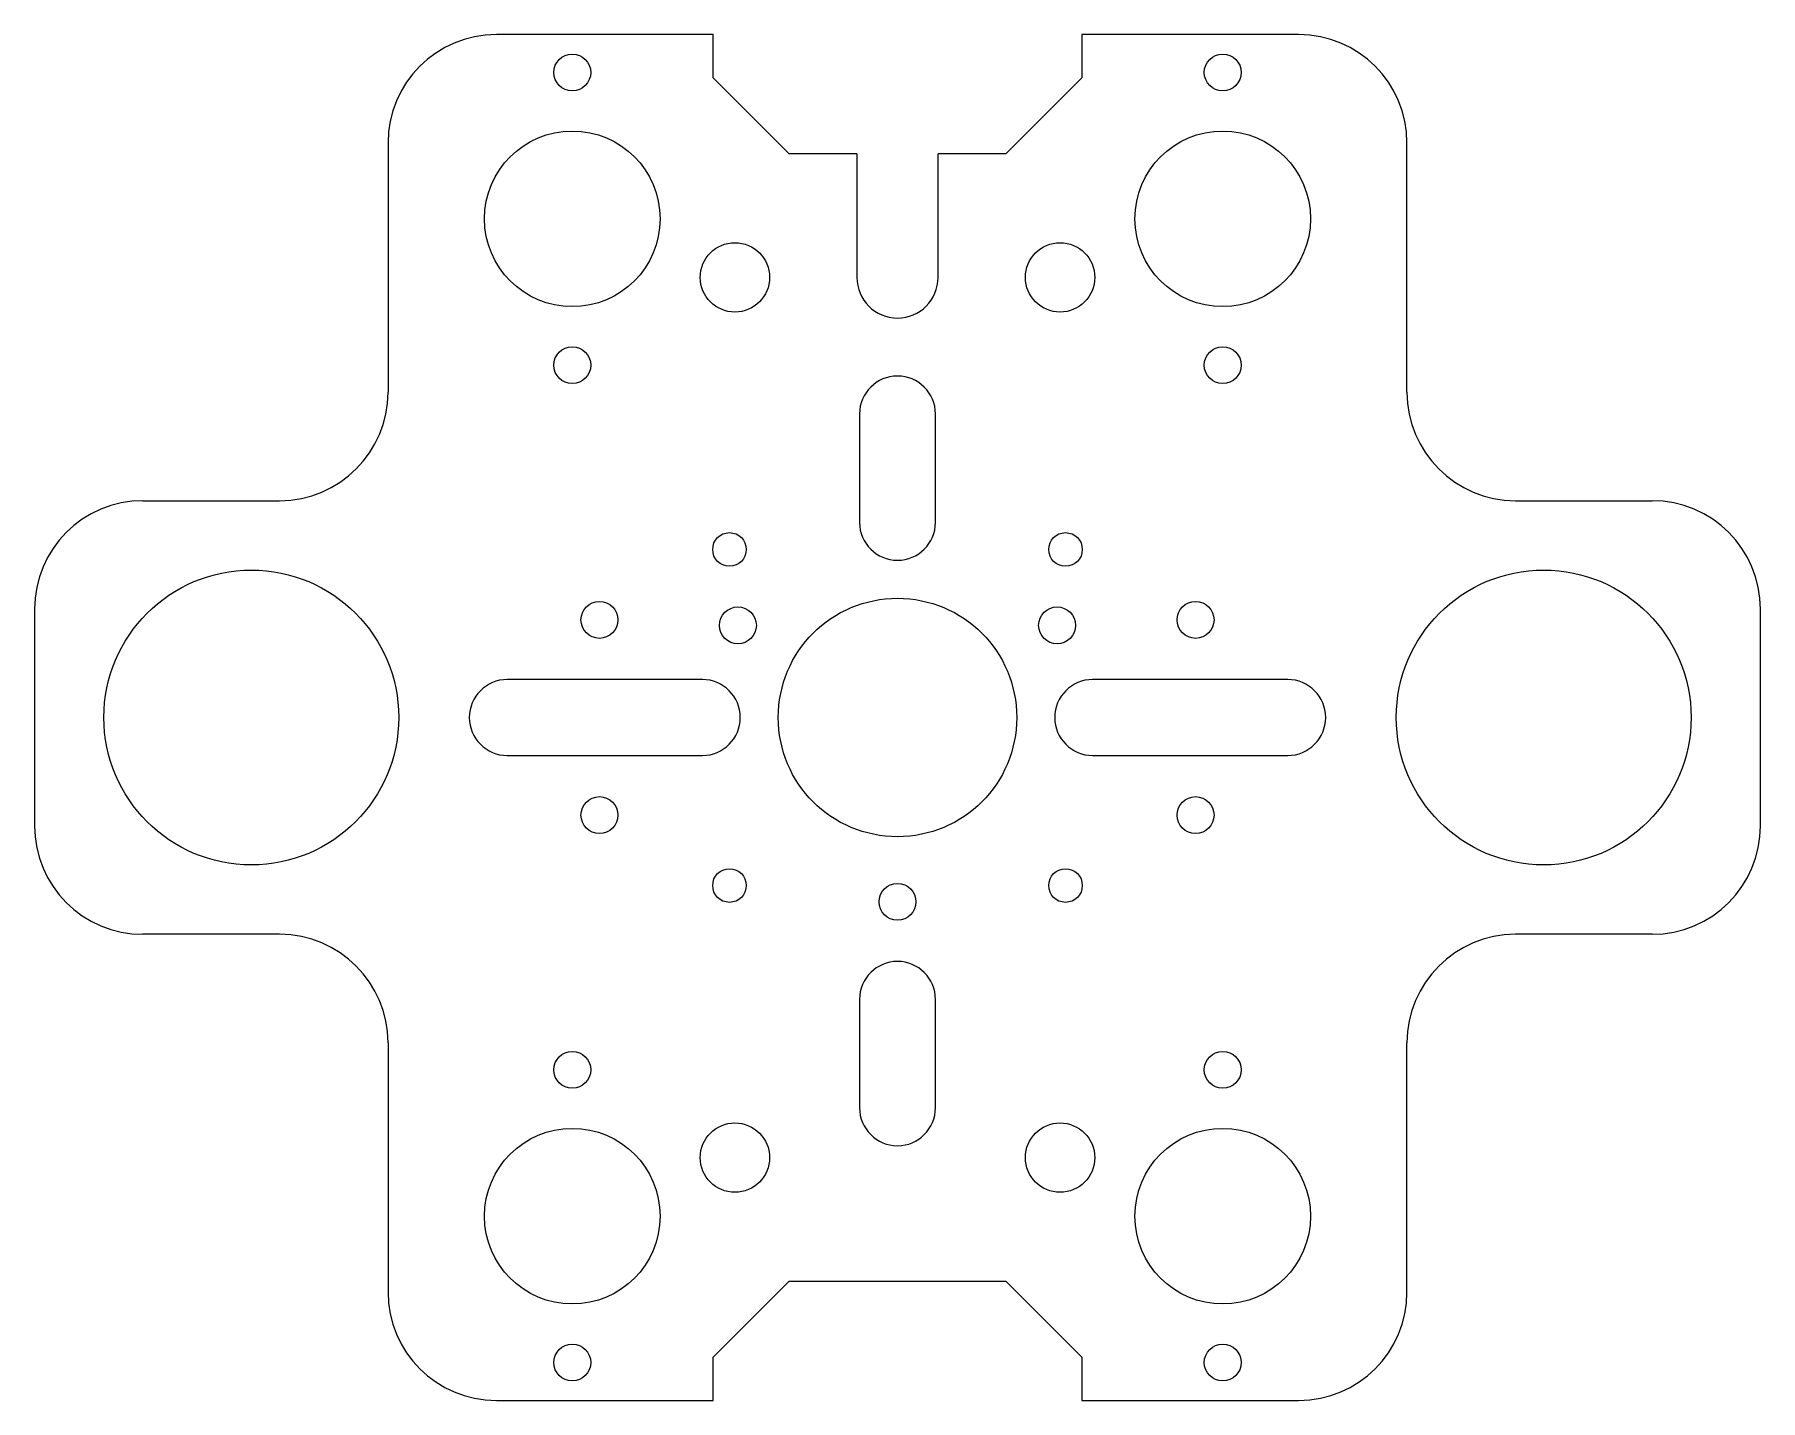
# Model space of a CAD drawing. Header units: millimetres. Extents: x -80 to 80, y -63 to 63.
import ezdxf

# ---------------------------------------------------------------- set-up
doc = ezdxf.new("R2010")
doc.units = ezdxf.units.MM

msp = doc.modelspace()

# ---------------------------------------------------------------- linework, layer by layer
at = {"color": 7, "linetype": 'Continuous', "lineweight": 25}
for p, q in [((-17, 63), (-37, 63)), ((-17, 59), (-17, 63)), ((17, 63), (17, 59)), ((37, 63), (17, 63)), ((-10, 52), (-17, 59)), ((17, 59), (10, 52)), ((-47, 53), (-47, 30)), ((47, 30), (47, 53)), ((-3.75, 52), (-10, 52)), ((-3.75, 52), (-3.75, 40.6)), ((3.75, 40.6), (3.75, 52)), ((10, 52), (3.75, 52)), ((-3.5, 28), (-3.5, 18)), ((3.5, 18), (3.5, 28)), ((-69.61, 20), (-57, 20)), ((57, 20), (69.61, 20)), ((-79.61, 10), (-79.61, -10)), ((79.61, -10), (79.61, 10)), ((-18, 3.5), (-36, 3.5)), ((36, 3.5), (18, 3.5)), ((-36, -3.5), (-18, -3.5)), ((18, -3.5), (36, -3.5)), ((-57, -20), (-69.61, -20)), ((69.61, -20), (57, -20)), ((-3.5, -26), (-3.5, -36)), ((3.5, -36), (3.5, -26)), ((-47, -30), (-47, -53)), ((47, -53), (47, -30)), ((-17, -59), (-10, -52)), ((-10, -52), (10, -52)), ((10, -52), (17, -59)), ((-17, -63), (-17, -59)), ((17, -59), (17, -63)), ((-37, -63), (-17, -63)), ((17, -63), (37, -63))]:
    msp.add_line(p, q, dxfattribs=at)
for centre, radius in [((-30, 59.5), 1.7), ((30, 59.5), 1.7), ((-30, 46), 8.1), ((30, 46), 8.1), ((-15, 40.6), 3.2), ((15, 40.6), 3.2), ((-30, 32.5), 1.7), ((30, 32.5), 1.7), ((-15.5, 15.5), 1.55), ((15.5, 15.5), 1.55), ((-59.61, 0), 13.6), ((59.61, 0), 13.6), ((-27.5, 9), 1.7), ((-14.72, 8.5), 1.7), ((0, 0), 11), ((14.72, 8.5), 1.7), ((27.5, 9), 1.7), ((-27.5, -9), 1.7), ((27.5, -9), 1.7), ((-15.5, -15.5), 1.55), ((15.5, -15.5), 1.55), ((0, -17), 1.7), ((-30, -32.5), 1.7), ((30, -32.5), 1.7), ((-30, -46), 8.1), ((-15, -40.6), 3.2), ((15, -40.6), 3.2), ((30, -46), 8.1), ((-30, -59.5), 1.7), ((30, -59.5), 1.7)]:
    msp.add_circle(centre, radius, dxfattribs=at)
for centre, radius, start, end in [((-37, 53), 10, 90, 180), ((37, 53), 10, 0, 90), ((0, 40.6), 3.75, 180, 0), ((0, 28), 3.5, 0, 180), ((-57, 30), 10, 270, 0), ((57, 30), 10, 180, 270), ((-69.61, 10), 10, 90, 180), ((69.61, 10), 10, 0, 90), ((0, 18), 3.5, 180, 0), ((-36, 0), 3.5, 90, 270), ((-18, 0), 3.5, 270, 90), ((18, 0), 3.5, 90, 270), ((36, 0), 3.5, 270, 90), ((-69.61, -10), 10, 180, 270), ((69.61, -10), 10, 270, 0), ((-57, -30), 10, 0, 90), ((57, -30), 10, 90, 180), ((0, -26), 3.5, 0, 180), ((0, -36), 3.5, 180, 0), ((-37, -53), 10, 180, 270), ((37, -53), 10, 270, 0)]:
    msp.add_arc(centre, radius, start, end, dxfattribs=at)

doc.saveas('drawing.dxf')
